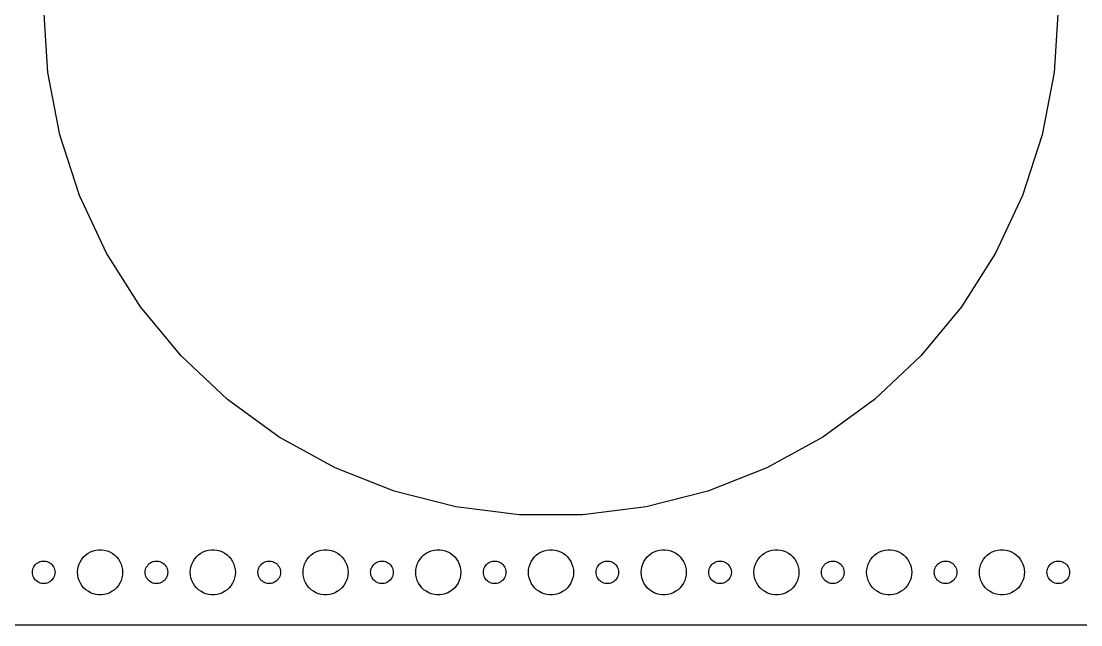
# Model space of a CAD drawing. Header units: metres. Extents: x -217 to 217, y -82 to 82.
# Drawn here: x -70.5 to 70.5, y -82 to -1.6 of the extents above; entities that cross this region are included whole.
import ezdxf

# ---------------------------------------------------------------- set-up
doc = ezdxf.new("R2010")
doc.units = ezdxf.units.M

msp = doc.modelspace()

# ---------------------------------------------------------------- linework, layer by layer
for p, q in [((-66.9677, -8.45999), (-67.5, 0)), ((67.5, 0), (66.9677, -8.45999)), ((-65.3794, -16.7866), (-66.9677, -8.45999)), ((66.9677, -8.45999), (65.3794, -16.7866)), ((-62.7599, -24.8484), (-65.3794, -16.7866)), ((65.3794, -16.7866), (62.7599, -24.8484)), ((-59.1507, -32.5184), (-62.7599, -24.8484)), ((62.7599, -24.8484), (59.1507, -32.5184)), ((-54.6086, -39.6755), (-59.1507, -32.5184)), ((59.1507, -32.5184), (54.6086, -39.6755)), ((-49.2054, -46.2069), (-54.6086, -39.6755)), ((54.6086, -39.6755), (49.2054, -46.2069)), ((-43.0261, -52.0096), (-49.2054, -46.2069)), ((49.2054, -46.2069), (43.0261, -52.0096)), ((-36.1683, -56.9921), (-43.0261, -52.0096)), ((43.0261, -52.0096), (36.1683, -56.9921)), ((-28.7401, -61.0758), (-36.1683, -56.9921)), ((36.1683, -56.9921), (28.7401, -61.0758)), ((-20.8586, -64.1963), (-28.7401, -61.0758)), ((28.7401, -61.0758), (20.8586, -64.1963)), ((-12.6482, -66.3044), (-20.8586, -64.1963)), ((20.8586, -64.1963), (12.6482, -66.3044)), ((-4.23836, -67.3668), (-12.6482, -66.3044)), ((4.23836, -67.3668), (-4.23836, -67.3668)), ((12.6482, -66.3044), (4.23836, -67.3668)), ((-62.6289, -73.5547), (-62.427, -73.2366)), ((-62.427, -73.2366), (-62.1869, -72.9464)), ((-62.1869, -72.9464), (-61.9123, -72.6885)), ((-61.9123, -72.6885), (-61.6075, -72.467)), ((-61.6075, -72.467), (-61.2773, -72.2855)), ((-61.2773, -72.2855), (-60.927, -72.1468)), ((-60.927, -72.1468), (-60.5621, -72.0531)), ((-60.5621, -72.0531), (-60.1884, -72.0059)), ((-60.1884, -72.0059), (-59.8116, -72.0059)), ((-59.8116, -72.0059), (-59.4379, -72.0531)), ((-59.4379, -72.0531), (-59.0729, -72.1468)), ((-59.0729, -72.1468), (-58.7227, -72.2855)), ((-58.7227, -72.2855), (-58.3925, -72.467)), ((-58.3925, -72.467), (-58.0877, -72.6885)), ((-58.0877, -72.6885), (-57.8131, -72.9464)), ((-57.8131, -72.9464), (-57.5729, -73.2366)), ((-57.5729, -73.2366), (-57.3711, -73.5547)), ((-47.6289, -73.5547), (-47.427, -73.2366)), ((-47.427, -73.2366), (-47.1869, -72.9464)), ((-47.1869, -72.9464), (-46.9123, -72.6885)), ((-46.9123, -72.6885), (-46.6075, -72.467)), ((-46.6075, -72.467), (-46.2773, -72.2855)), ((-46.2773, -72.2855), (-45.927, -72.1468)), ((-45.927, -72.1468), (-45.5621, -72.0531)), ((-45.5621, -72.0531), (-45.1884, -72.0059)), ((-45.1884, -72.0059), (-44.8116, -72.0059)), ((-44.8116, -72.0059), (-44.4379, -72.0531)), ((-44.4379, -72.0531), (-44.0729, -72.1468)), ((-44.0729, -72.1468), (-43.7227, -72.2855)), ((-43.7227, -72.2855), (-43.3925, -72.467)), ((-43.3925, -72.467), (-43.0877, -72.6885)), ((-43.0877, -72.6885), (-42.8131, -72.9464)), ((-42.8131, -72.9464), (-42.5729, -73.2366)), ((-42.5729, -73.2366), (-42.3711, -73.5547)), ((-32.6289, -73.5547), (-32.427, -73.2366)), ((-32.427, -73.2366), (-32.1869, -72.9464)), ((-32.1869, -72.9464), (-31.9123, -72.6885)), ((-31.9123, -72.6885), (-31.6075, -72.467)), ((-31.6075, -72.467), (-31.2773, -72.2855)), ((-31.2773, -72.2855), (-30.927, -72.1468)), ((-30.927, -72.1468), (-30.5621, -72.0531)), ((-30.5621, -72.0531), (-30.1884, -72.0059)), ((-30.1884, -72.0059), (-29.8116, -72.0059)), ((-29.8116, -72.0059), (-29.4379, -72.0531)), ((-29.4379, -72.0531), (-29.0729, -72.1468)), ((-29.0729, -72.1468), (-28.7227, -72.2855)), ((-28.7227, -72.2855), (-28.3925, -72.467)), ((-28.3925, -72.467), (-28.0877, -72.6885)), ((-28.0877, -72.6885), (-27.8131, -72.9464)), ((-27.8131, -72.9464), (-27.5729, -73.2366)), ((-27.5729, -73.2366), (-27.3711, -73.5547)), ((-17.6289, -73.5547), (-17.427, -73.2366)), ((-17.427, -73.2366), (-17.1869, -72.9464)), ((-17.1869, -72.9464), (-16.9123, -72.6885)), ((-16.9123, -72.6885), (-16.6075, -72.467)), ((-16.6075, -72.467), (-16.2773, -72.2855)), ((-16.2773, -72.2855), (-15.927, -72.1468)), ((-15.927, -72.1468), (-15.5621, -72.0531)), ((-15.5621, -72.0531), (-15.1884, -72.0059)), ((-15.1884, -72.0059), (-14.8116, -72.0059)), ((-14.8116, -72.0059), (-14.4379, -72.0531)), ((-14.4379, -72.0531), (-14.0729, -72.1468)), ((-14.0729, -72.1468), (-13.7227, -72.2855)), ((-13.7227, -72.2855), (-13.3925, -72.467)), ((-13.3925, -72.467), (-13.0877, -72.6885)), ((-13.0877, -72.6885), (-12.8131, -72.9464)), ((-12.8131, -72.9464), (-12.5729, -73.2366)), ((-12.5729, -73.2366), (-12.3711, -73.5547)), ((-2.62891, -73.5547), (-2.42705, -73.2366)), ((-2.42705, -73.2366), (-2.1869, -72.9464)), ((-2.1869, -72.9464), (-1.91226, -72.6885)), ((-1.91226, -72.6885), (-1.60747, -72.467)), ((-1.60747, -72.467), (-1.27733, -72.2855)), ((-1.27733, -72.2855), (-0.92705, -72.1468)), ((-0.92705, -72.1468), (-0.56213, -72.0531)), ((-0.56213, -72.0531), (-0.18837, -72.0059)), ((-0.18837, -72.0059), (0.18837, -72.0059)), ((0.18837, -72.0059), (0.56213, -72.0531)), ((0.56213, -72.0531), (0.92705, -72.1468)), ((0.92705, -72.1468), (1.27733, -72.2855)), ((1.27733, -72.2855), (1.60747, -72.467)), ((1.60747, -72.467), (1.91226, -72.6885)), ((1.91226, -72.6885), (2.1869, -72.9464)), ((2.1869, -72.9464), (2.42705, -73.2366)), ((2.42705, -73.2366), (2.62891, -73.5547)), ((12.3711, -73.5547), (12.5729, -73.2366)), ((12.5729, -73.2366), (12.8131, -72.9464)), ((12.8131, -72.9464), (13.0877, -72.6885)), ((13.0877, -72.6885), (13.3925, -72.467)), ((13.3925, -72.467), (13.7227, -72.2855)), ((13.7227, -72.2855), (14.0729, -72.1468)), ((14.0729, -72.1468), (14.4379, -72.0531)), ((14.4379, -72.0531), (14.8116, -72.0059)), ((14.8116, -72.0059), (15.1884, -72.0059)), ((15.1884, -72.0059), (15.5621, -72.0531)), ((15.5621, -72.0531), (15.927, -72.1468)), ((15.927, -72.1468), (16.2773, -72.2855)), ((16.2773, -72.2855), (16.6075, -72.467)), ((16.6075, -72.467), (16.9123, -72.6885)), ((16.9123, -72.6885), (17.1869, -72.9464)), ((17.1869, -72.9464), (17.427, -73.2366)), ((17.427, -73.2366), (17.6289, -73.5547)), ((27.3711, -73.5547), (27.5729, -73.2366)), ((27.5729, -73.2366), (27.8131, -72.9464)), ((27.8131, -72.9464), (28.0877, -72.6885)), ((28.0877, -72.6885), (28.3925, -72.467)), ((28.3925, -72.467), (28.7227, -72.2855)), ((28.7227, -72.2855), (29.0729, -72.1468)), ((29.0729, -72.1468), (29.4379, -72.0531)), ((29.4379, -72.0531), (29.8116, -72.0059)), ((29.8116, -72.0059), (30.1884, -72.0059)), ((30.1884, -72.0059), (30.5621, -72.0531)), ((30.5621, -72.0531), (30.927, -72.1468)), ((30.927, -72.1468), (31.2773, -72.2855)), ((31.2773, -72.2855), (31.6075, -72.467)), ((31.6075, -72.467), (31.9123, -72.6885)), ((31.9123, -72.6885), (32.1869, -72.9464)), ((32.1869, -72.9464), (32.427, -73.2366)), ((32.427, -73.2366), (32.6289, -73.5547)), ((42.3711, -73.5547), (42.5729, -73.2366)), ((42.5729, -73.2366), (42.8131, -72.9464)), ((42.8131, -72.9464), (43.0877, -72.6885)), ((43.0877, -72.6885), (43.3925, -72.467)), ((43.3925, -72.467), (43.7227, -72.2855)), ((43.7227, -72.2855), (44.0729, -72.1468)), ((44.0729, -72.1468), (44.4379, -72.0531)), ((44.4379, -72.0531), (44.8116, -72.0059)), ((44.8116, -72.0059), (45.1884, -72.0059)), ((45.1884, -72.0059), (45.5621, -72.0531)), ((45.5621, -72.0531), (45.927, -72.1468)), ((45.927, -72.1468), (46.2773, -72.2855)), ((46.2773, -72.2855), (46.6075, -72.467)), ((46.6075, -72.467), (46.9123, -72.6885)), ((46.9123, -72.6885), (47.1869, -72.9464)), ((47.1869, -72.9464), (47.427, -73.2366)), ((47.427, -73.2366), (47.6289, -73.5547)), ((57.3711, -73.5547), (57.5729, -73.2366)), ((57.5729, -73.2366), (57.8131, -72.9464)), ((57.8131, -72.9464), (58.0877, -72.6885)), ((58.0877, -72.6885), (58.3925, -72.467)), ((58.3925, -72.467), (58.7227, -72.2855)), ((58.7227, -72.2855), (59.0729, -72.1468)), ((59.0729, -72.1468), (59.4379, -72.0531)), ((59.4379, -72.0531), (59.8116, -72.0059)), ((59.8116, -72.0059), (60.1884, -72.0059)), ((60.1884, -72.0059), (60.5621, -72.0531)), ((60.5621, -72.0531), (60.927, -72.1468)), ((60.927, -72.1468), (61.2773, -72.2855)), ((61.2773, -72.2855), (61.6075, -72.467)), ((61.6075, -72.467), (61.9123, -72.6885)), ((61.9123, -72.6885), (62.1869, -72.9464)), ((62.1869, -72.9464), (62.427, -73.2366)), ((62.427, -73.2366), (62.6289, -73.5547)), ((-68.9882, -74.812), (-68.9529, -74.627)), ((-68.9529, -74.627), (-68.8947, -74.4478)), ((-68.8947, -74.4478), (-68.8145, -74.2774)), ((-68.8145, -74.2774), (-68.7135, -74.1183)), ((-68.7135, -74.1183), (-68.5934, -73.9732)), ((-68.5934, -73.9732), (-68.4561, -73.8442)), ((-68.4561, -73.8442), (-68.3037, -73.7335)), ((-68.3037, -73.7335), (-68.1387, -73.6428)), ((-68.1387, -73.6428), (-67.9635, -73.5734)), ((-67.9635, -73.5734), (-67.7811, -73.5266)), ((-67.7811, -73.5266), (-67.5942, -73.503)), ((-67.5942, -73.503), (-67.4058, -73.503)), ((-67.4058, -73.503), (-67.2189, -73.5266)), ((-67.2189, -73.5266), (-67.0365, -73.5734)), ((-67.0365, -73.5734), (-66.8613, -73.6428)), ((-66.8613, -73.6428), (-66.6963, -73.7335)), ((-66.6963, -73.7335), (-66.5439, -73.8442)), ((-66.5439, -73.8442), (-66.4065, -73.9732)), ((-66.4065, -73.9732), (-66.2865, -74.1183)), ((-66.2865, -74.1183), (-66.1855, -74.2774)), ((-66.1855, -74.2774), (-66.1053, -74.4478)), ((-66.1053, -74.4478), (-66.0471, -74.627)), ((-66.0471, -74.627), (-66.0118, -74.812)), ((-63, -75), (-62.9763, -74.624)), ((-62.9763, -74.624), (-62.9057, -74.2539)), ((-62.9057, -74.2539), (-62.7893, -73.8956)), ((-62.7893, -73.8956), (-62.6289, -73.5547)), ((-57.3711, -73.5547), (-57.2107, -73.8956)), ((-57.2107, -73.8956), (-57.0942, -74.2539)), ((-57.0942, -74.2539), (-57.0237, -74.624)), ((-57.0237, -74.624), (-57, -75)), ((-53.9882, -74.812), (-53.9529, -74.627)), ((-53.9529, -74.627), (-53.8947, -74.4478)), ((-53.8947, -74.4478), (-53.8145, -74.2774)), ((-53.8145, -74.2774), (-53.7135, -74.1183)), ((-53.7135, -74.1183), (-53.5934, -73.9732)), ((-53.5934, -73.9732), (-53.4561, -73.8442)), ((-53.4561, -73.8442), (-53.3037, -73.7335)), ((-53.3037, -73.7335), (-53.1387, -73.6428)), ((-53.1387, -73.6428), (-52.9635, -73.5734)), ((-52.9635, -73.5734), (-52.7811, -73.5266)), ((-52.7811, -73.5266), (-52.5942, -73.503)), ((-52.5942, -73.503), (-52.4058, -73.503)), ((-52.4058, -73.503), (-52.2189, -73.5266)), ((-52.2189, -73.5266), (-52.0365, -73.5734)), ((-52.0365, -73.5734), (-51.8613, -73.6428)), ((-51.8613, -73.6428), (-51.6963, -73.7335)), ((-51.6963, -73.7335), (-51.5439, -73.8442)), ((-51.5439, -73.8442), (-51.4065, -73.9732)), ((-51.4065, -73.9732), (-51.2865, -74.1183)), ((-51.2865, -74.1183), (-51.1855, -74.2774)), ((-51.1855, -74.2774), (-51.1053, -74.4478)), ((-51.1053, -74.4478), (-51.0471, -74.627)), ((-51.0471, -74.627), (-51.0118, -74.812)), ((-48, -75), (-47.9763, -74.624)), ((-47.9763, -74.624), (-47.9057, -74.2539)), ((-47.9057, -74.2539), (-47.7893, -73.8956)), ((-47.7893, -73.8956), (-47.6289, -73.5547)), ((-42.3711, -73.5547), (-42.2107, -73.8956)), ((-42.2107, -73.8956), (-42.0942, -74.2539)), ((-42.0942, -74.2539), (-42.0237, -74.624)), ((-42.0237, -74.624), (-42, -75)), ((-38.9882, -74.812), (-38.9529, -74.627)), ((-38.9529, -74.627), (-38.8947, -74.4478)), ((-38.8947, -74.4478), (-38.8145, -74.2774)), ((-38.8145, -74.2774), (-38.7135, -74.1183)), ((-38.7135, -74.1183), (-38.5934, -73.9732)), ((-38.5934, -73.9732), (-38.4561, -73.8442)), ((-38.4561, -73.8442), (-38.3037, -73.7335)), ((-38.3037, -73.7335), (-38.1387, -73.6428)), ((-38.1387, -73.6428), (-37.9635, -73.5734)), ((-37.9635, -73.5734), (-37.7811, -73.5266)), ((-37.7811, -73.5266), (-37.5942, -73.503)), ((-37.5942, -73.503), (-37.4058, -73.503)), ((-37.4058, -73.503), (-37.2189, -73.5266)), ((-37.2189, -73.5266), (-37.0365, -73.5734)), ((-37.0365, -73.5734), (-36.8613, -73.6428)), ((-36.8613, -73.6428), (-36.6963, -73.7335)), ((-36.6963, -73.7335), (-36.5439, -73.8442)), ((-36.5439, -73.8442), (-36.4065, -73.9732)), ((-36.4065, -73.9732), (-36.2865, -74.1183)), ((-36.2865, -74.1183), (-36.1855, -74.2774)), ((-36.1855, -74.2774), (-36.1053, -74.4478)), ((-36.1053, -74.4478), (-36.0471, -74.627)), ((-36.0471, -74.627), (-36.0118, -74.812)), ((-33, -75), (-32.9763, -74.624)), ((-32.9763, -74.624), (-32.9057, -74.2539)), ((-32.9057, -74.2539), (-32.7893, -73.8956)), ((-32.7893, -73.8956), (-32.6289, -73.5547)), ((-27.3711, -73.5547), (-27.2107, -73.8956)), ((-27.2107, -73.8956), (-27.0942, -74.2539)), ((-27.0942, -74.2539), (-27.0237, -74.624)), ((-27.0237, -74.624), (-27, -75)), ((-23.9882, -74.812), (-23.9529, -74.627)), ((-23.9529, -74.627), (-23.8947, -74.4478)), ((-23.8947, -74.4478), (-23.8145, -74.2774)), ((-23.8145, -74.2774), (-23.7135, -74.1183)), ((-23.7135, -74.1183), (-23.5934, -73.9732)), ((-23.5934, -73.9732), (-23.4561, -73.8442)), ((-23.4561, -73.8442), (-23.3037, -73.7335)), ((-23.3037, -73.7335), (-23.1387, -73.6428)), ((-23.1387, -73.6428), (-22.9635, -73.5734)), ((-22.9635, -73.5734), (-22.7811, -73.5266)), ((-22.7811, -73.5266), (-22.5942, -73.503)), ((-22.5942, -73.503), (-22.4058, -73.503)), ((-22.4058, -73.503), (-22.2189, -73.5266)), ((-22.2189, -73.5266), (-22.0365, -73.5734)), ((-22.0365, -73.5734), (-21.8613, -73.6428)), ((-21.8613, -73.6428), (-21.6963, -73.7335)), ((-21.6963, -73.7335), (-21.5439, -73.8442)), ((-21.5439, -73.8442), (-21.4065, -73.9732)), ((-21.4065, -73.9732), (-21.2865, -74.1183)), ((-21.2865, -74.1183), (-21.1855, -74.2774)), ((-21.1855, -74.2774), (-21.1053, -74.4478)), ((-21.1053, -74.4478), (-21.0471, -74.627)), ((-21.0471, -74.627), (-21.0118, -74.812)), ((-18, -75), (-17.9763, -74.624)), ((-17.9763, -74.624), (-17.9057, -74.2539)), ((-17.9057, -74.2539), (-17.7893, -73.8956)), ((-17.7893, -73.8956), (-17.6289, -73.5547)), ((-12.3711, -73.5547), (-12.2107, -73.8956)), ((-12.2107, -73.8956), (-12.0942, -74.2539)), ((-12.0942, -74.2539), (-12.0237, -74.624)), ((-12.0237, -74.624), (-12, -75)), ((-8.98816, -74.812), (-8.95287, -74.627)), ((-8.95287, -74.627), (-8.89465, -74.4478)), ((-8.89465, -74.4478), (-8.81445, -74.2774)), ((-8.81445, -74.2774), (-8.71352, -74.1183)), ((-8.71352, -74.1183), (-8.59344, -73.9732)), ((-8.59344, -73.9732), (-8.45613, -73.8442)), ((-8.45613, -73.8442), (-8.30373, -73.7335)), ((-8.30373, -73.7335), (-8.13866, -73.6428)), ((-8.13866, -73.6428), (-7.96352, -73.5734)), ((-7.96352, -73.5734), (-7.78107, -73.5266)), ((-7.78107, -73.5266), (-7.59418, -73.503)), ((-7.59418, -73.503), (-7.40581, -73.503)), ((-7.40581, -73.503), (-7.21892, -73.5266)), ((-7.21892, -73.5266), (-7.03647, -73.5734)), ((-7.03647, -73.5734), (-6.86133, -73.6428)), ((-6.86133, -73.6428), (-6.69626, -73.7335)), ((-6.69626, -73.7335), (-6.54385, -73.8442)), ((-6.54385, -73.8442), (-6.40654, -73.9732)), ((-6.40654, -73.9732), (-6.28647, -74.1183)), ((-6.28647, -74.1183), (-6.18553, -74.2774)), ((-6.18553, -74.2774), (-6.10533, -74.4478)), ((-6.10533, -74.4478), (-6.04712, -74.627)), ((-6.04712, -74.627), (-6.01183, -74.812)), ((-3, -75), (-2.97633, -74.624)), ((-2.97633, -74.624), (-2.90575, -74.2539)), ((-2.90575, -74.2539), (-2.78932, -73.8956)), ((-2.78932, -73.8956), (-2.62891, -73.5547)), ((2.62891, -73.5547), (2.78932, -73.8956)), ((2.78932, -73.8956), (2.90575, -74.2539)), ((2.90575, -74.2539), (2.97633, -74.624)), ((2.97633, -74.624), (3, -75)), ((6.01183, -74.812), (6.04712, -74.627)), ((6.04712, -74.627), (6.10533, -74.4478)), ((6.10533, -74.4478), (6.18553, -74.2774)), ((6.18553, -74.2774), (6.28647, -74.1183)), ((6.28647, -74.1183), (6.40654, -73.9732)), ((6.40654, -73.9732), (6.54385, -73.8442)), ((6.54385, -73.8442), (6.69626, -73.7335)), ((6.69626, -73.7335), (6.86133, -73.6428)), ((6.86133, -73.6428), (7.03647, -73.5734)), ((7.03647, -73.5734), (7.21892, -73.5266)), ((7.21892, -73.5266), (7.40581, -73.503)), ((7.40581, -73.503), (7.59418, -73.503)), ((7.59418, -73.503), (7.78107, -73.5266)), ((7.78107, -73.5266), (7.96352, -73.5734)), ((7.96352, -73.5734), (8.13866, -73.6428)), ((8.13866, -73.6428), (8.30373, -73.7335)), ((8.30373, -73.7335), (8.45613, -73.8442)), ((8.45613, -73.8442), (8.59344, -73.9732)), ((8.59344, -73.9732), (8.71352, -74.1183)), ((8.71352, -74.1183), (8.81445, -74.2774)), ((8.81445, -74.2774), (8.89465, -74.4478)), ((8.89465, -74.4478), (8.95287, -74.627)), ((8.95287, -74.627), (8.98816, -74.812)), ((12, -75), (12.0237, -74.624)), ((12.0237, -74.624), (12.0942, -74.2539)), ((12.0942, -74.2539), (12.2107, -73.8956)), ((12.2107, -73.8956), (12.3711, -73.5547)), ((17.6289, -73.5547), (17.7893, -73.8956)), ((17.7893, -73.8956), (17.9057, -74.2539)), ((17.9057, -74.2539), (17.9763, -74.624)), ((17.9763, -74.624), (18, -75)), ((21.0118, -74.812), (21.0471, -74.627)), ((21.0471, -74.627), (21.1053, -74.4478)), ((21.1053, -74.4478), (21.1855, -74.2774)), ((21.1855, -74.2774), (21.2865, -74.1183)), ((21.2865, -74.1183), (21.4065, -73.9732)), ((21.4065, -73.9732), (21.5439, -73.8442)), ((21.5439, -73.8442), (21.6963, -73.7335)), ((21.6963, -73.7335), (21.8613, -73.6428)), ((21.8613, -73.6428), (22.0365, -73.5734)), ((22.0365, -73.5734), (22.2189, -73.5266)), ((22.2189, -73.5266), (22.4058, -73.503)), ((22.4058, -73.503), (22.5942, -73.503)), ((22.5942, -73.503), (22.7811, -73.5266)), ((22.7811, -73.5266), (22.9635, -73.5734)), ((22.9635, -73.5734), (23.1387, -73.6428)), ((23.1387, -73.6428), (23.3037, -73.7335)), ((23.3037, -73.7335), (23.4561, -73.8442)), ((23.4561, -73.8442), (23.5934, -73.9732)), ((23.5934, -73.9732), (23.7135, -74.1183)), ((23.7135, -74.1183), (23.8145, -74.2774)), ((23.8145, -74.2774), (23.8947, -74.4478)), ((23.8947, -74.4478), (23.9529, -74.627)), ((23.9529, -74.627), (23.9882, -74.812)), ((27, -75), (27.0237, -74.624)), ((27.0237, -74.624), (27.0942, -74.2539)), ((27.0942, -74.2539), (27.2107, -73.8956)), ((27.2107, -73.8956), (27.3711, -73.5547)), ((32.6289, -73.5547), (32.7893, -73.8956)), ((32.7893, -73.8956), (32.9057, -74.2539)), ((32.9057, -74.2539), (32.9763, -74.624)), ((32.9763, -74.624), (33, -75)), ((36.0118, -74.812), (36.0471, -74.627)), ((36.0471, -74.627), (36.1053, -74.4478)), ((36.1053, -74.4478), (36.1855, -74.2774)), ((36.1855, -74.2774), (36.2865, -74.1183)), ((36.2865, -74.1183), (36.4065, -73.9732)), ((36.4065, -73.9732), (36.5439, -73.8442)), ((36.5439, -73.8442), (36.6963, -73.7335)), ((36.6963, -73.7335), (36.8613, -73.6428)), ((36.8613, -73.6428), (37.0365, -73.5734)), ((37.0365, -73.5734), (37.2189, -73.5266)), ((37.2189, -73.5266), (37.4058, -73.503)), ((37.4058, -73.503), (37.5942, -73.503)), ((37.5942, -73.503), (37.7811, -73.5266)), ((37.7811, -73.5266), (37.9635, -73.5734)), ((37.9635, -73.5734), (38.1387, -73.6428)), ((38.1387, -73.6428), (38.3037, -73.7335)), ((38.3037, -73.7335), (38.4561, -73.8442)), ((38.4561, -73.8442), (38.5934, -73.9732)), ((38.5934, -73.9732), (38.7135, -74.1183)), ((38.7135, -74.1183), (38.8145, -74.2774)), ((38.8145, -74.2774), (38.8947, -74.4478)), ((38.8947, -74.4478), (38.9529, -74.627)), ((38.9529, -74.627), (38.9882, -74.812)), ((42, -75), (42.0237, -74.624)), ((42.0237, -74.624), (42.0942, -74.2539)), ((42.0942, -74.2539), (42.2107, -73.8956)), ((42.2107, -73.8956), (42.3711, -73.5547)), ((47.6289, -73.5547), (47.7893, -73.8956)), ((47.7893, -73.8956), (47.9057, -74.2539)), ((47.9057, -74.2539), (47.9763, -74.624)), ((47.9763, -74.624), (48, -75)), ((51.0118, -74.812), (51.0471, -74.627)), ((51.0471, -74.627), (51.1053, -74.4478)), ((51.1053, -74.4478), (51.1855, -74.2774)), ((51.1855, -74.2774), (51.2865, -74.1183)), ((51.2865, -74.1183), (51.4065, -73.9732)), ((51.4065, -73.9732), (51.5439, -73.8442)), ((51.5439, -73.8442), (51.6963, -73.7335)), ((51.6963, -73.7335), (51.8613, -73.6428)), ((51.8613, -73.6428), (52.0365, -73.5734)), ((52.0365, -73.5734), (52.2189, -73.5266)), ((52.2189, -73.5266), (52.4058, -73.503)), ((52.4058, -73.503), (52.5942, -73.503)), ((52.5942, -73.503), (52.7811, -73.5266)), ((52.7811, -73.5266), (52.9635, -73.5734)), ((52.9635, -73.5734), (53.1387, -73.6428)), ((53.1387, -73.6428), (53.3037, -73.7335)), ((53.3037, -73.7335), (53.4561, -73.8442)), ((53.4561, -73.8442), (53.5934, -73.9732)), ((53.5934, -73.9732), (53.7135, -74.1183)), ((53.7135, -74.1183), (53.8145, -74.2774)), ((53.8145, -74.2774), (53.8947, -74.4478)), ((53.8947, -74.4478), (53.9529, -74.627)), ((53.9529, -74.627), (53.9882, -74.812)), ((57, -75), (57.0237, -74.624)), ((57.0237, -74.624), (57.0942, -74.2539)), ((57.0942, -74.2539), (57.2107, -73.8956)), ((57.2107, -73.8956), (57.3711, -73.5547)), ((62.6289, -73.5547), (62.7893, -73.8956)), ((62.7893, -73.8956), (62.9057, -74.2539)), ((62.9057, -74.2539), (62.9763, -74.624)), ((62.9763, -74.624), (63, -75)), ((66.0118, -74.812), (66.0471, -74.627)), ((66.0471, -74.627), (66.1053, -74.4478)), ((66.1053, -74.4478), (66.1855, -74.2774)), ((66.1855, -74.2774), (66.2865, -74.1183)), ((66.2865, -74.1183), (66.4065, -73.9732)), ((66.4065, -73.9732), (66.5439, -73.8442)), ((66.5439, -73.8442), (66.6963, -73.7335)), ((66.6963, -73.7335), (66.8613, -73.6428)), ((66.8613, -73.6428), (67.0365, -73.5734)), ((67.0365, -73.5734), (67.2189, -73.5266)), ((67.2189, -73.5266), (67.4058, -73.503)), ((67.4058, -73.503), (67.5942, -73.503)), ((67.5942, -73.503), (67.7811, -73.5266)), ((67.7811, -73.5266), (67.9635, -73.5734)), ((67.9635, -73.5734), (68.1387, -73.6428)), ((68.1387, -73.6428), (68.3037, -73.7335)), ((68.3037, -73.7335), (68.4561, -73.8442)), ((68.4561, -73.8442), (68.5934, -73.9732)), ((68.5934, -73.9732), (68.7135, -74.1183)), ((68.7135, -74.1183), (68.8145, -74.2774)), ((68.8145, -74.2774), (68.8947, -74.4478)), ((68.8947, -74.4478), (68.9529, -74.627)), ((68.9529, -74.627), (68.9882, -74.812)), ((-69, -75), (-68.9882, -74.812)), ((-68.9882, -75.188), (-69, -75)), ((-68.9529, -75.373), (-68.9882, -75.188)), ((-68.8947, -75.5522), (-68.9529, -75.373)), ((-68.8145, -75.7226), (-68.8947, -75.5522)), ((-68.7135, -75.8817), (-68.8145, -75.7226)), ((-68.5934, -76.0268), (-68.7135, -75.8817)), ((-68.4561, -76.1558), (-68.5934, -76.0268)), ((-66.4065, -76.0268), (-66.5439, -76.1558)), ((-66.2865, -75.8817), (-66.4065, -76.0268)), ((-66.1855, -75.7226), (-66.2865, -75.8817)), ((-66.1053, -75.5522), (-66.1855, -75.7226)), ((-66.0471, -75.373), (-66.1053, -75.5522)), ((-66.0118, -75.188), (-66.0471, -75.373)), ((-66.0118, -74.812), (-66, -75)), ((-66, -75), (-66.0118, -75.188)), ((-62.9763, -75.376), (-63, -75)), ((-62.9057, -75.7461), (-62.9763, -75.376)), ((-62.7893, -76.1044), (-62.9057, -75.7461)), ((-62.6289, -76.4453), (-62.7893, -76.1044)), ((-57.2107, -76.1044), (-57.3711, -76.4453)), ((-57.0942, -75.7461), (-57.2107, -76.1044)), ((-57.0237, -75.376), (-57.0942, -75.7461)), ((-57, -75), (-57.0237, -75.376)), ((-54, -75), (-53.9882, -74.812)), ((-53.9882, -75.188), (-54, -75)), ((-53.9529, -75.373), (-53.9882, -75.188)), ((-53.8947, -75.5522), (-53.9529, -75.373)), ((-53.8145, -75.7226), (-53.8947, -75.5522)), ((-53.7135, -75.8817), (-53.8145, -75.7226)), ((-53.5934, -76.0268), (-53.7135, -75.8817)), ((-53.4561, -76.1558), (-53.5934, -76.0268)), ((-51.4065, -76.0268), (-51.5439, -76.1558)), ((-51.2865, -75.8817), (-51.4065, -76.0268)), ((-51.1855, -75.7226), (-51.2865, -75.8817)), ((-51.1053, -75.5522), (-51.1855, -75.7226)), ((-51.0471, -75.373), (-51.1053, -75.5522)), ((-51.0118, -75.188), (-51.0471, -75.373)), ((-51.0118, -74.812), (-51, -75)), ((-51, -75), (-51.0118, -75.188)), ((-47.9763, -75.376), (-48, -75)), ((-47.9057, -75.7461), (-47.9763, -75.376)), ((-47.7893, -76.1044), (-47.9057, -75.7461)), ((-47.6289, -76.4453), (-47.7893, -76.1044)), ((-42.2107, -76.1044), (-42.3711, -76.4453)), ((-42.0942, -75.7461), (-42.2107, -76.1044)), ((-42.0237, -75.376), (-42.0942, -75.7461)), ((-42, -75), (-42.0237, -75.376)), ((-39, -75), (-38.9882, -74.812)), ((-38.9882, -75.188), (-39, -75)), ((-38.9529, -75.373), (-38.9882, -75.188)), ((-38.8947, -75.5522), (-38.9529, -75.373)), ((-38.8145, -75.7226), (-38.8947, -75.5522)), ((-38.7135, -75.8817), (-38.8145, -75.7226)), ((-38.5934, -76.0268), (-38.7135, -75.8817)), ((-38.4561, -76.1558), (-38.5934, -76.0268)), ((-36.4065, -76.0268), (-36.5439, -76.1558)), ((-36.2865, -75.8817), (-36.4065, -76.0268)), ((-36.1855, -75.7226), (-36.2865, -75.8817)), ((-36.1053, -75.5522), (-36.1855, -75.7226)), ((-36.0471, -75.373), (-36.1053, -75.5522)), ((-36.0118, -75.188), (-36.0471, -75.373)), ((-36.0118, -74.812), (-36, -75)), ((-36, -75), (-36.0118, -75.188)), ((-32.9763, -75.376), (-33, -75)), ((-32.9057, -75.7461), (-32.9763, -75.376)), ((-32.7893, -76.1044), (-32.9057, -75.7461)), ((-32.6289, -76.4453), (-32.7893, -76.1044)), ((-27.2107, -76.1044), (-27.3711, -76.4453)), ((-27.0942, -75.7461), (-27.2107, -76.1044)), ((-27.0237, -75.376), (-27.0942, -75.7461)), ((-27, -75), (-27.0237, -75.376)), ((-24, -75), (-23.9882, -74.812)), ((-23.9882, -75.188), (-24, -75)), ((-23.9529, -75.373), (-23.9882, -75.188)), ((-23.8947, -75.5522), (-23.9529, -75.373)), ((-23.8145, -75.7226), (-23.8947, -75.5522)), ((-23.7135, -75.8817), (-23.8145, -75.7226)), ((-23.5934, -76.0268), (-23.7135, -75.8817)), ((-23.4561, -76.1558), (-23.5934, -76.0268)), ((-21.4065, -76.0268), (-21.5439, -76.1558)), ((-21.2865, -75.8817), (-21.4065, -76.0268)), ((-21.1855, -75.7226), (-21.2865, -75.8817)), ((-21.1053, -75.5522), (-21.1855, -75.7226)), ((-21.0471, -75.373), (-21.1053, -75.5522)), ((-21.0118, -75.188), (-21.0471, -75.373)), ((-21.0118, -74.812), (-21, -75)), ((-21, -75), (-21.0118, -75.188)), ((-17.9763, -75.376), (-18, -75)), ((-17.9057, -75.7461), (-17.9763, -75.376)), ((-17.7893, -76.1044), (-17.9057, -75.7461)), ((-17.6289, -76.4453), (-17.7893, -76.1044)), ((-12.2107, -76.1044), (-12.3711, -76.4453)), ((-12.0942, -75.7461), (-12.2107, -76.1044)), ((-12.0237, -75.376), (-12.0942, -75.7461)), ((-12, -75), (-12.0237, -75.376)), ((-9, -75), (-8.98816, -74.812)), ((-8.98816, -75.188), (-9, -75)), ((-8.95287, -75.373), (-8.98816, -75.188)), ((-8.89465, -75.5522), (-8.95287, -75.373)), ((-8.81445, -75.7226), (-8.89465, -75.5522)), ((-8.71352, -75.8817), (-8.81445, -75.7226)), ((-8.59344, -76.0268), (-8.71352, -75.8817)), ((-8.45613, -76.1558), (-8.59344, -76.0268)), ((-6.40654, -76.0268), (-6.54385, -76.1558)), ((-6.28647, -75.8817), (-6.40654, -76.0268)), ((-6.18553, -75.7226), (-6.28647, -75.8817)), ((-6.10533, -75.5522), (-6.18553, -75.7226)), ((-6.04712, -75.373), (-6.10533, -75.5522)), ((-6.01183, -75.188), (-6.04712, -75.373)), ((-6.01183, -74.812), (-6, -75)), ((-6, -75), (-6.01183, -75.188)), ((-2.97633, -75.376), (-3, -75)), ((-2.90575, -75.7461), (-2.97633, -75.376)), ((-2.78932, -76.1044), (-2.90575, -75.7461)), ((-2.62891, -76.4453), (-2.78932, -76.1044)), ((2.78932, -76.1044), (2.62891, -76.4453)), ((2.90575, -75.7461), (2.78932, -76.1044)), ((2.97633, -75.376), (2.90575, -75.7461)), ((3, -75), (2.97633, -75.376)), ((6, -75), (6.01183, -74.812)), ((6.01183, -75.188), (6, -75)), ((6.04712, -75.373), (6.01183, -75.188)), ((6.10533, -75.5522), (6.04712, -75.373)), ((6.18553, -75.7226), (6.10533, -75.5522)), ((6.28647, -75.8817), (6.18553, -75.7226)), ((6.40654, -76.0268), (6.28647, -75.8817)), ((6.54385, -76.1558), (6.40654, -76.0268)), ((8.59344, -76.0268), (8.45613, -76.1558)), ((8.71352, -75.8817), (8.59344, -76.0268)), ((8.81445, -75.7226), (8.71352, -75.8817)), ((8.89465, -75.5522), (8.81445, -75.7226)), ((8.95287, -75.373), (8.89465, -75.5522)), ((8.98816, -75.188), (8.95287, -75.373)), ((8.98816, -74.812), (9, -75)), ((9, -75), (8.98816, -75.188)), ((12.0237, -75.376), (12, -75)), ((12.0942, -75.7461), (12.0237, -75.376)), ((12.2107, -76.1044), (12.0942, -75.7461)), ((12.3711, -76.4453), (12.2107, -76.1044)), ((17.7893, -76.1044), (17.6289, -76.4453)), ((17.9057, -75.7461), (17.7893, -76.1044)), ((17.9763, -75.376), (17.9057, -75.7461)), ((18, -75), (17.9763, -75.376)), ((21, -75), (21.0118, -74.812)), ((21.0118, -75.188), (21, -75)), ((21.0471, -75.373), (21.0118, -75.188)), ((21.1053, -75.5522), (21.0471, -75.373)), ((21.1855, -75.7226), (21.1053, -75.5522)), ((21.2865, -75.8817), (21.1855, -75.7226)), ((21.4065, -76.0268), (21.2865, -75.8817)), ((21.5439, -76.1558), (21.4065, -76.0268)), ((23.5934, -76.0268), (23.4561, -76.1558)), ((23.7135, -75.8817), (23.5934, -76.0268)), ((23.8145, -75.7226), (23.7135, -75.8817)), ((23.8947, -75.5522), (23.8145, -75.7226)), ((23.9529, -75.373), (23.8947, -75.5522)), ((23.9882, -75.188), (23.9529, -75.373)), ((23.9882, -74.812), (24, -75)), ((24, -75), (23.9882, -75.188)), ((27.0237, -75.376), (27, -75)), ((27.0942, -75.7461), (27.0237, -75.376)), ((27.2107, -76.1044), (27.0942, -75.7461)), ((27.3711, -76.4453), (27.2107, -76.1044)), ((32.7893, -76.1044), (32.6289, -76.4453)), ((32.9057, -75.7461), (32.7893, -76.1044)), ((32.9763, -75.376), (32.9057, -75.7461)), ((33, -75), (32.9763, -75.376)), ((36, -75), (36.0118, -74.812)), ((36.0118, -75.188), (36, -75)), ((36.0471, -75.373), (36.0118, -75.188)), ((36.1053, -75.5522), (36.0471, -75.373)), ((36.1855, -75.7226), (36.1053, -75.5522)), ((36.2865, -75.8817), (36.1855, -75.7226)), ((36.4065, -76.0268), (36.2865, -75.8817)), ((36.5439, -76.1558), (36.4065, -76.0268)), ((38.5934, -76.0268), (38.4561, -76.1558)), ((38.7135, -75.8817), (38.5934, -76.0268)), ((38.8145, -75.7226), (38.7135, -75.8817)), ((38.8947, -75.5522), (38.8145, -75.7226)), ((38.9529, -75.373), (38.8947, -75.5522)), ((38.9882, -75.188), (38.9529, -75.373)), ((38.9882, -74.812), (39, -75)), ((39, -75), (38.9882, -75.188)), ((42.0237, -75.376), (42, -75)), ((42.0942, -75.7461), (42.0237, -75.376)), ((42.2107, -76.1044), (42.0942, -75.7461)), ((42.3711, -76.4453), (42.2107, -76.1044)), ((47.7893, -76.1044), (47.6289, -76.4453)), ((47.9057, -75.7461), (47.7893, -76.1044)), ((47.9763, -75.376), (47.9057, -75.7461)), ((48, -75), (47.9763, -75.376)), ((51, -75), (51.0118, -74.812)), ((51.0118, -75.188), (51, -75)), ((51.0471, -75.373), (51.0118, -75.188)), ((51.1053, -75.5522), (51.0471, -75.373)), ((51.1855, -75.7226), (51.1053, -75.5522)), ((51.2865, -75.8817), (51.1855, -75.7226)), ((51.4065, -76.0268), (51.2865, -75.8817)), ((51.5439, -76.1558), (51.4065, -76.0268)), ((53.5934, -76.0268), (53.4561, -76.1558)), ((53.7135, -75.8817), (53.5934, -76.0268)), ((53.8145, -75.7226), (53.7135, -75.8817)), ((53.8947, -75.5522), (53.8145, -75.7226)), ((53.9529, -75.373), (53.8947, -75.5522)), ((53.9882, -75.188), (53.9529, -75.373)), ((53.9882, -74.812), (54, -75)), ((54, -75), (53.9882, -75.188)), ((57.0237, -75.376), (57, -75)), ((57.0942, -75.7461), (57.0237, -75.376)), ((57.2107, -76.1044), (57.0942, -75.7461)), ((57.3711, -76.4453), (57.2107, -76.1044)), ((62.7893, -76.1044), (62.6289, -76.4453)), ((62.9057, -75.7461), (62.7893, -76.1044)), ((62.9763, -75.376), (62.9057, -75.7461)), ((63, -75), (62.9763, -75.376)), ((66, -75), (66.0118, -74.812)), ((66.0118, -75.188), (66, -75)), ((66.0471, -75.373), (66.0118, -75.188)), ((66.1053, -75.5522), (66.0471, -75.373)), ((66.1855, -75.7226), (66.1053, -75.5522)), ((66.2865, -75.8817), (66.1855, -75.7226)), ((66.4065, -76.0268), (66.2865, -75.8817)), ((66.5439, -76.1558), (66.4065, -76.0268)), ((68.5934, -76.0268), (68.4561, -76.1558)), ((68.7135, -75.8817), (68.5934, -76.0268)), ((68.8145, -75.7226), (68.7135, -75.8817)), ((68.8947, -75.5522), (68.8145, -75.7226)), ((68.9529, -75.373), (68.8947, -75.5522)), ((68.9882, -75.188), (68.9529, -75.373)), ((68.9882, -74.812), (69, -75)), ((69, -75), (68.9882, -75.188)), ((-68.3037, -76.2665), (-68.4561, -76.1558)), ((-68.1387, -76.3572), (-68.3037, -76.2665)), ((-67.9635, -76.4266), (-68.1387, -76.3572)), ((-67.7811, -76.4734), (-67.9635, -76.4266)), ((-67.5942, -76.497), (-67.7811, -76.4734)), ((-67.4058, -76.497), (-67.5942, -76.497)), ((-67.2189, -76.4734), (-67.4058, -76.497)), ((-67.0365, -76.4266), (-67.2189, -76.4734)), ((-66.8613, -76.3572), (-67.0365, -76.4266)), ((-66.6963, -76.2665), (-66.8613, -76.3572)), ((-66.5439, -76.1558), (-66.6963, -76.2665)), ((-62.427, -76.7634), (-62.6289, -76.4453)), ((-62.1869, -77.0536), (-62.427, -76.7634)), ((-61.9123, -77.3115), (-62.1869, -77.0536)), ((-61.6075, -77.533), (-61.9123, -77.3115)), ((-61.2773, -77.7145), (-61.6075, -77.533)), ((-58.3925, -77.533), (-58.7227, -77.7145)), ((-58.0877, -77.3115), (-58.3925, -77.533)), ((-57.8131, -77.0536), (-58.0877, -77.3115)), ((-57.5729, -76.7634), (-57.8131, -77.0536)), ((-57.3711, -76.4453), (-57.5729, -76.7634)), ((-53.3037, -76.2665), (-53.4561, -76.1558)), ((-53.1387, -76.3572), (-53.3037, -76.2665)), ((-52.9635, -76.4266), (-53.1387, -76.3572)), ((-52.7811, -76.4734), (-52.9635, -76.4266)), ((-52.5942, -76.497), (-52.7811, -76.4734)), ((-52.4058, -76.497), (-52.5942, -76.497)), ((-52.2189, -76.4734), (-52.4058, -76.497)), ((-52.0365, -76.4266), (-52.2189, -76.4734)), ((-51.8613, -76.3572), (-52.0365, -76.4266)), ((-51.6963, -76.2665), (-51.8613, -76.3572)), ((-51.5439, -76.1558), (-51.6963, -76.2665)), ((-47.427, -76.7634), (-47.6289, -76.4453)), ((-47.1869, -77.0536), (-47.427, -76.7634)), ((-46.9123, -77.3115), (-47.1869, -77.0536)), ((-46.6075, -77.533), (-46.9123, -77.3115)), ((-46.2773, -77.7145), (-46.6075, -77.533)), ((-43.3925, -77.533), (-43.7227, -77.7145)), ((-43.0877, -77.3115), (-43.3925, -77.533)), ((-42.8131, -77.0536), (-43.0877, -77.3115)), ((-42.5729, -76.7634), (-42.8131, -77.0536)), ((-42.3711, -76.4453), (-42.5729, -76.7634)), ((-38.3037, -76.2665), (-38.4561, -76.1558)), ((-38.1387, -76.3572), (-38.3037, -76.2665)), ((-37.9635, -76.4266), (-38.1387, -76.3572)), ((-37.7811, -76.4734), (-37.9635, -76.4266)), ((-37.5942, -76.497), (-37.7811, -76.4734)), ((-37.4058, -76.497), (-37.5942, -76.497)), ((-37.2189, -76.4734), (-37.4058, -76.497)), ((-37.0365, -76.4266), (-37.2189, -76.4734)), ((-36.8613, -76.3572), (-37.0365, -76.4266)), ((-36.6963, -76.2665), (-36.8613, -76.3572)), ((-36.5439, -76.1558), (-36.6963, -76.2665)), ((-32.427, -76.7634), (-32.6289, -76.4453)), ((-32.1869, -77.0536), (-32.427, -76.7634)), ((-31.9123, -77.3115), (-32.1869, -77.0536)), ((-31.6075, -77.533), (-31.9123, -77.3115)), ((-31.2773, -77.7145), (-31.6075, -77.533)), ((-28.3925, -77.533), (-28.7227, -77.7145)), ((-28.0877, -77.3115), (-28.3925, -77.533)), ((-27.8131, -77.0536), (-28.0877, -77.3115)), ((-27.5729, -76.7634), (-27.8131, -77.0536)), ((-27.3711, -76.4453), (-27.5729, -76.7634)), ((-23.3037, -76.2665), (-23.4561, -76.1558)), ((-23.1387, -76.3572), (-23.3037, -76.2665)), ((-22.9635, -76.4266), (-23.1387, -76.3572)), ((-22.7811, -76.4734), (-22.9635, -76.4266)), ((-22.5942, -76.497), (-22.7811, -76.4734)), ((-22.4058, -76.497), (-22.5942, -76.497)), ((-22.2189, -76.4734), (-22.4058, -76.497)), ((-22.0365, -76.4266), (-22.2189, -76.4734)), ((-21.8613, -76.3572), (-22.0365, -76.4266)), ((-21.6963, -76.2665), (-21.8613, -76.3572)), ((-21.5439, -76.1558), (-21.6963, -76.2665)), ((-17.427, -76.7634), (-17.6289, -76.4453)), ((-17.1869, -77.0536), (-17.427, -76.7634)), ((-16.9123, -77.3115), (-17.1869, -77.0536)), ((-16.6075, -77.533), (-16.9123, -77.3115)), ((-16.2773, -77.7145), (-16.6075, -77.533)), ((-13.3925, -77.533), (-13.7227, -77.7145)), ((-13.0877, -77.3115), (-13.3925, -77.533)), ((-12.8131, -77.0536), (-13.0877, -77.3115)), ((-12.5729, -76.7634), (-12.8131, -77.0536)), ((-12.3711, -76.4453), (-12.5729, -76.7634)), ((-8.30373, -76.2665), (-8.45613, -76.1558)), ((-8.13866, -76.3572), (-8.30373, -76.2665)), ((-7.96352, -76.4266), (-8.13866, -76.3572)), ((-7.78107, -76.4734), (-7.96352, -76.4266)), ((-7.59418, -76.497), (-7.78107, -76.4734)), ((-7.40581, -76.497), (-7.59418, -76.497)), ((-7.21892, -76.4734), (-7.40581, -76.497)), ((-7.03647, -76.4266), (-7.21892, -76.4734)), ((-6.86133, -76.3572), (-7.03647, -76.4266)), ((-6.69626, -76.2665), (-6.86133, -76.3572)), ((-6.54385, -76.1558), (-6.69626, -76.2665)), ((-2.42705, -76.7634), (-2.62891, -76.4453)), ((-2.1869, -77.0536), (-2.42705, -76.7634)), ((-1.91226, -77.3115), (-2.1869, -77.0536)), ((-1.60747, -77.533), (-1.91226, -77.3115)), ((-1.27733, -77.7145), (-1.60747, -77.533)), ((1.60747, -77.533), (1.27733, -77.7145)), ((1.91226, -77.3115), (1.60747, -77.533)), ((2.1869, -77.0536), (1.91226, -77.3115)), ((2.42705, -76.7634), (2.1869, -77.0536)), ((2.62891, -76.4453), (2.42705, -76.7634)), ((6.69626, -76.2665), (6.54385, -76.1558)), ((6.86133, -76.3572), (6.69626, -76.2665)), ((7.03647, -76.4266), (6.86133, -76.3572)), ((7.21892, -76.4734), (7.03647, -76.4266)), ((7.40581, -76.497), (7.21892, -76.4734)), ((7.59418, -76.497), (7.40581, -76.497)), ((7.78107, -76.4734), (7.59418, -76.497)), ((7.96352, -76.4266), (7.78107, -76.4734)), ((8.13866, -76.3572), (7.96352, -76.4266)), ((8.30373, -76.2665), (8.13866, -76.3572)), ((8.45613, -76.1558), (8.30373, -76.2665)), ((12.5729, -76.7634), (12.3711, -76.4453)), ((12.8131, -77.0536), (12.5729, -76.7634)), ((13.0877, -77.3115), (12.8131, -77.0536)), ((13.3925, -77.533), (13.0877, -77.3115)), ((13.7227, -77.7145), (13.3925, -77.533)), ((16.6075, -77.533), (16.2773, -77.7145)), ((16.9123, -77.3115), (16.6075, -77.533)), ((17.1869, -77.0536), (16.9123, -77.3115)), ((17.427, -76.7634), (17.1869, -77.0536)), ((17.6289, -76.4453), (17.427, -76.7634)), ((21.6963, -76.2665), (21.5439, -76.1558)), ((21.8613, -76.3572), (21.6963, -76.2665)), ((22.0365, -76.4266), (21.8613, -76.3572)), ((22.2189, -76.4734), (22.0365, -76.4266)), ((22.4058, -76.497), (22.2189, -76.4734)), ((22.5942, -76.497), (22.4058, -76.497)), ((22.7811, -76.4734), (22.5942, -76.497)), ((22.9635, -76.4266), (22.7811, -76.4734)), ((23.1387, -76.3572), (22.9635, -76.4266)), ((23.3037, -76.2665), (23.1387, -76.3572)), ((23.4561, -76.1558), (23.3037, -76.2665)), ((27.5729, -76.7634), (27.3711, -76.4453)), ((27.8131, -77.0536), (27.5729, -76.7634)), ((28.0877, -77.3115), (27.8131, -77.0536)), ((28.3925, -77.533), (28.0877, -77.3115)), ((28.7227, -77.7145), (28.3925, -77.533)), ((31.6075, -77.533), (31.2773, -77.7145)), ((31.9123, -77.3115), (31.6075, -77.533)), ((32.1869, -77.0536), (31.9123, -77.3115)), ((32.427, -76.7634), (32.1869, -77.0536)), ((32.6289, -76.4453), (32.427, -76.7634)), ((36.6963, -76.2665), (36.5439, -76.1558)), ((36.8613, -76.3572), (36.6963, -76.2665)), ((37.0365, -76.4266), (36.8613, -76.3572)), ((37.2189, -76.4734), (37.0365, -76.4266)), ((37.4058, -76.497), (37.2189, -76.4734)), ((37.5942, -76.497), (37.4058, -76.497)), ((37.7811, -76.4734), (37.5942, -76.497)), ((37.9635, -76.4266), (37.7811, -76.4734)), ((38.1387, -76.3572), (37.9635, -76.4266)), ((38.3037, -76.2665), (38.1387, -76.3572)), ((38.4561, -76.1558), (38.3037, -76.2665)), ((42.5729, -76.7634), (42.3711, -76.4453)), ((42.8131, -77.0536), (42.5729, -76.7634)), ((43.0877, -77.3115), (42.8131, -77.0536)), ((43.3925, -77.533), (43.0877, -77.3115)), ((43.7227, -77.7145), (43.3925, -77.533)), ((46.6075, -77.533), (46.2773, -77.7145)), ((46.9123, -77.3115), (46.6075, -77.533)), ((47.1869, -77.0536), (46.9123, -77.3115)), ((47.427, -76.7634), (47.1869, -77.0536)), ((47.6289, -76.4453), (47.427, -76.7634)), ((51.6963, -76.2665), (51.5439, -76.1558)), ((51.8613, -76.3572), (51.6963, -76.2665)), ((52.0365, -76.4266), (51.8613, -76.3572)), ((52.2189, -76.4734), (52.0365, -76.4266)), ((52.4058, -76.497), (52.2189, -76.4734)), ((52.5942, -76.497), (52.4058, -76.497)), ((52.7811, -76.4734), (52.5942, -76.497)), ((52.9635, -76.4266), (52.7811, -76.4734)), ((53.1387, -76.3572), (52.9635, -76.4266)), ((53.3037, -76.2665), (53.1387, -76.3572)), ((53.4561, -76.1558), (53.3037, -76.2665)), ((57.5729, -76.7634), (57.3711, -76.4453)), ((57.8131, -77.0536), (57.5729, -76.7634)), ((58.0877, -77.3115), (57.8131, -77.0536)), ((58.3925, -77.533), (58.0877, -77.3115)), ((58.7227, -77.7145), (58.3925, -77.533)), ((61.6075, -77.533), (61.2773, -77.7145)), ((61.9123, -77.3115), (61.6075, -77.533)), ((62.1869, -77.0536), (61.9123, -77.3115)), ((62.427, -76.7634), (62.1869, -77.0536)), ((62.6289, -76.4453), (62.427, -76.7634)), ((66.6963, -76.2665), (66.5439, -76.1558)), ((66.8613, -76.3572), (66.6963, -76.2665)), ((67.0365, -76.4266), (66.8613, -76.3572)), ((67.2189, -76.4734), (67.0365, -76.4266)), ((67.4058, -76.497), (67.2189, -76.4734)), ((67.5942, -76.497), (67.4058, -76.497)), ((67.7811, -76.4734), (67.5942, -76.497)), ((67.9635, -76.4266), (67.7811, -76.4734)), ((68.1387, -76.3572), (67.9635, -76.4266)), ((68.3037, -76.2665), (68.1387, -76.3572)), ((68.4561, -76.1558), (68.3037, -76.2665)), ((-60.927, -77.8532), (-61.2773, -77.7145)), ((-60.5621, -77.9469), (-60.927, -77.8532)), ((-60.1884, -77.9941), (-60.5621, -77.9469)), ((-59.8116, -77.9941), (-60.1884, -77.9941)), ((-59.4379, -77.9469), (-59.8116, -77.9941)), ((-59.0729, -77.8532), (-59.4379, -77.9469)), ((-58.7227, -77.7145), (-59.0729, -77.8532)), ((-45.927, -77.8532), (-46.2773, -77.7145)), ((-45.5621, -77.9469), (-45.927, -77.8532)), ((-45.1884, -77.9941), (-45.5621, -77.9469)), ((-44.8116, -77.9941), (-45.1884, -77.9941)), ((-44.4379, -77.9469), (-44.8116, -77.9941)), ((-44.0729, -77.8532), (-44.4379, -77.9469)), ((-43.7227, -77.7145), (-44.0729, -77.8532)), ((-30.927, -77.8532), (-31.2773, -77.7145)), ((-30.5621, -77.9469), (-30.927, -77.8532)), ((-30.1884, -77.9941), (-30.5621, -77.9469)), ((-29.8116, -77.9941), (-30.1884, -77.9941)), ((-29.4379, -77.9469), (-29.8116, -77.9941)), ((-29.0729, -77.8532), (-29.4379, -77.9469)), ((-28.7227, -77.7145), (-29.0729, -77.8532)), ((-15.927, -77.8532), (-16.2773, -77.7145)), ((-15.5621, -77.9469), (-15.927, -77.8532)), ((-15.1884, -77.9941), (-15.5621, -77.9469)), ((-14.8116, -77.9941), (-15.1884, -77.9941)), ((-14.4379, -77.9469), (-14.8116, -77.9941)), ((-14.0729, -77.8532), (-14.4379, -77.9469)), ((-13.7227, -77.7145), (-14.0729, -77.8532)), ((-0.92705, -77.8532), (-1.27733, -77.7145)), ((-0.56213, -77.9469), (-0.92705, -77.8532)), ((-0.18837, -77.9941), (-0.56213, -77.9469)), ((0.18837, -77.9941), (-0.18837, -77.9941)), ((0.56213, -77.9469), (0.18837, -77.9941)), ((0.92705, -77.8532), (0.56213, -77.9469)), ((1.27733, -77.7145), (0.92705, -77.8532)), ((14.0729, -77.8532), (13.7227, -77.7145)), ((14.4379, -77.9469), (14.0729, -77.8532)), ((14.8116, -77.9941), (14.4379, -77.9469)), ((15.1884, -77.9941), (14.8116, -77.9941)), ((15.5621, -77.9469), (15.1884, -77.9941)), ((15.927, -77.8532), (15.5621, -77.9469)), ((16.2773, -77.7145), (15.927, -77.8532)), ((29.0729, -77.8532), (28.7227, -77.7145)), ((29.4379, -77.9469), (29.0729, -77.8532)), ((29.8116, -77.9941), (29.4379, -77.9469)), ((30.1884, -77.9941), (29.8116, -77.9941)), ((30.5621, -77.9469), (30.1884, -77.9941)), ((30.927, -77.8532), (30.5621, -77.9469)), ((31.2773, -77.7145), (30.927, -77.8532)), ((44.0729, -77.8532), (43.7227, -77.7145)), ((44.4379, -77.9469), (44.0729, -77.8532)), ((44.8116, -77.9941), (44.4379, -77.9469)), ((45.1884, -77.9941), (44.8116, -77.9941)), ((45.5621, -77.9469), (45.1884, -77.9941)), ((45.927, -77.8532), (45.5621, -77.9469)), ((46.2773, -77.7145), (45.927, -77.8532)), ((59.0729, -77.8532), (58.7227, -77.7145)), ((59.4379, -77.9469), (59.0729, -77.8532)), ((59.8116, -77.9941), (59.4379, -77.9469)), ((60.1884, -77.9941), (59.8116, -77.9941)), ((60.5621, -77.9469), (60.1884, -77.9941)), ((60.927, -77.8532), (60.5621, -77.9469)), ((61.2773, -77.7145), (60.927, -77.8532)), ((-212.314, -81.9901), (212.314, -81.9901))]:
    msp.add_line(p, q)

doc.saveas('drawing.dxf')
